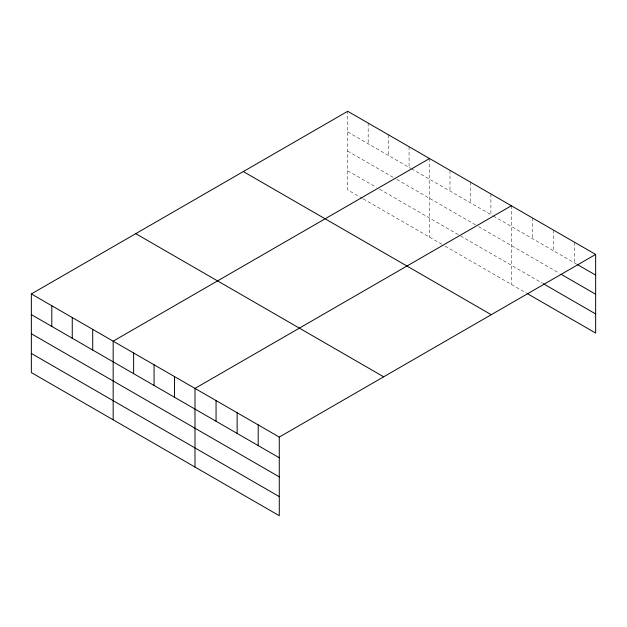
<?xml version="1.0" encoding="UTF-8"?>
<svg xmlns="http://www.w3.org/2000/svg" width="627" height="627" viewBox="0 0 627 627"><rect width="100%" height="100%" fill="white"/><g stroke="black" fill="none" stroke-linecap="round" stroke-linejoin="round"><path stroke-width="0.47" stroke-dasharray="3.13 2.35" d="M362.445 198.422L347.719 189.918L347.719 111.285M347.719 131.96L410.716 168.334M411.531 168.812L492.532 215.57M493.355 216.049L576.26 263.912M347.719 151.091L393.537 177.543M396.805 179.432L475.352 224.779M478.628 226.668L559.402 273.301M347.719 170.795L376.357 187.324M379.625 189.213L459.81 235.509M460.626 235.979L542.543 283.271M363.26 198.892L441.808 244.24M445.084 246.129L526.523 293.154M574.575 242.265L574.575 262.94M553.5 230.093L553.5 250.769M532.425 217.93L532.425 238.605M511.35 205.758L511.35 284.392M490.902 193.955L490.902 214.63M470.446 182.143L470.446 202.819M449.99 170.332L449.99 191.008M429.534 158.521L429.534 237.155M409.078 146.718L409.078 167.393M388.622 134.907L388.622 155.582M368.174 123.096L368.174 143.771"/><path stroke-width="0.94" d="M595.65 254.429L347.719 111.285L31.35 293.938L31.35 372.571L279.281 515.715L279.281 437.082L595.65 254.429L595.65 333.062L527.37 293.64M429.534 158.521L113.166 341.174L113.166 419.808M511.35 205.758L194.989 388.411L194.989 467.044M577.106 264.398L595.65 275.104M561.087 274.273L595.65 294.228M543.39 283.757L595.65 313.939M243.315 171.563L491.247 314.707M135.753 233.667L383.685 376.811M31.35 293.938L279.281 437.082M31.35 314.613L279.281 457.757M31.35 333.744L279.281 476.881M31.35 353.448L279.281 496.584M258.206 424.918L258.206 445.593M237.131 412.746L237.131 433.422M216.056 400.582L216.056 421.258M174.533 376.608L174.533 397.283M154.077 364.796L154.077 385.472M133.622 352.985L133.622 373.661M92.71 329.371L92.71 350.046M72.262 317.56L72.262 338.235M51.806 305.749L51.806 326.424"/></g></svg>
